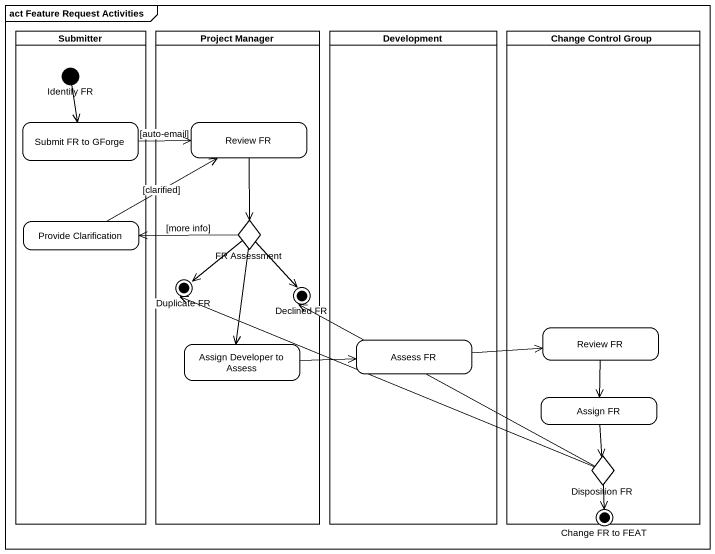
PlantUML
@startuml
mainframe act Feature Request Activities
hide empty description
state Submitter <<partition>> {
  state "Identify FR" as Identify_FR <<start>>
  state "Submit FR to GForge" as Submit_FR_to_GForge
  state "Provide Clarification" as Provide_Clarification
}
state "Project Manager" as Project_Manager <<partition>> {
  state "Review FR" as Review_FR
  state "FR Assessment" as FR_Assessment <<choice>>
  state "Duplicate FR" as Duplicate_FR <<end>>
  state "Declined FR" as Declined_FR <<end>>
  state "Assign Developer to Assess" as Assign_Developer_to_Assess
}
state Development <<partition>> {
  state "Assess FR" as Assess_FR
}
state "Change Control Group" as Change_Control_Group <<partition>> {
  state "Review FR" as Review_FR_2
  state "Assign FR" as Assign_FR
  state "Disposition FR" as Disposition_FR <<choice>>
  state "Change FR to FEAT" as Change_FR_to_FEAT <<end>>
}
Identify_FR --> Submit_FR_to_GForge
Submit_FR_to_GForge -right-> Review_FR : [auto-email]
Review_FR --> FR_Assessment
Provide_Clarification -right-> Review_FR : [clarified]
FR_Assessment -left-> Provide_Clarification : [more info]
FR_Assessment --> Duplicate_FR
FR_Assessment --> Declined_FR
FR_Assessment --> Assign_Developer_to_Assess
Assign_Developer_to_Assess -right-> Assess_FR
Assess_FR -right-> Review_FR_2
Review_FR_2 --> Assign_FR
Assign_FR --> Disposition_FR
Disposition_FR -left-> Duplicate_FR
Disposition_FR -left-> Declined_FR
Disposition_FR --> Change_FR_to_FEAT
@enduml
